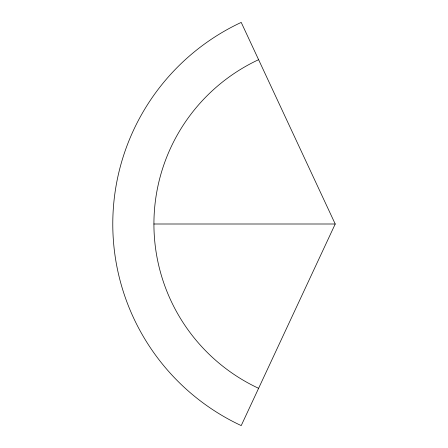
<?xml version="1.0" encoding="UTF-8"?>
<svg xmlns="http://www.w3.org/2000/svg" width="448" height="448" viewBox="0 0 448 448"><rect width="100%" height="100%" fill="white"/><g stroke="black" fill="none" stroke-linecap="round" stroke-linejoin="round"><path stroke-width="0.67" d="M335.222 224L241.214 425.6A222.443 222.443 0 0 1 241.214 22.4L335.222 224L153.916 224M258.597 388.315A181.306 181.306 0 0 1 258.597 59.685"/></g></svg>
